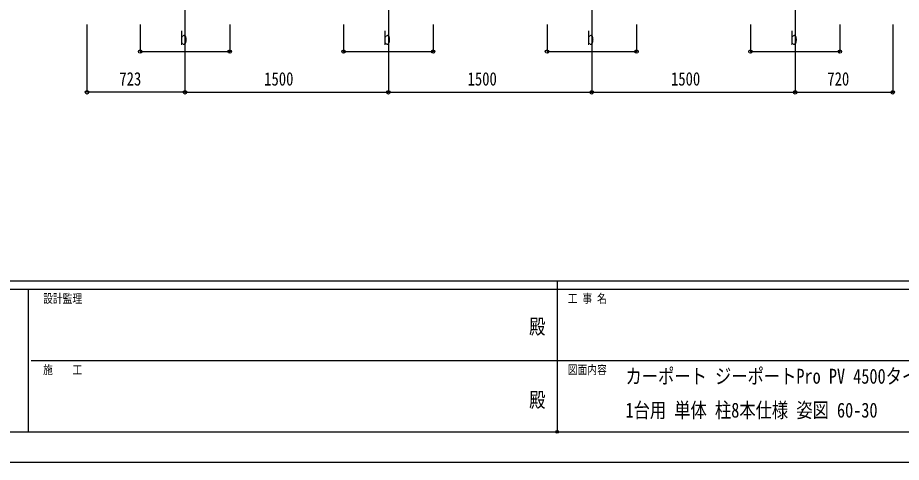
# Model space of a CAD drawing. Units: millimetres, scale not verified. Extents: x -12615 to 12615, y -8910 to 8910.
# Drawn here: x -3993 to 2524, y -8910 to -5632 of the extents above; entities that cross this region are included whole.
import ezdxf
from ezdxf.enums import TextEntityAlignment as Align

# ---------------------------------------------------------------- set-up
doc = ezdxf.new("R2010")
doc.units = ezdxf.units.MM
doc.header["$LTSCALE"] = 40
doc.header["$PDMODE"] = 32
doc.header["$PDSIZE"] = 20
for name, color, linetype in [('0-2_USER1', 3, 'Continuous'), ('0-3_YKK_12', 2, 'Continuous'), ('0-6_YKK_D', 6, 'Continuous'), ('0-7_YKK_ZWAK', 7, 'Continuous')]:
    doc.layers.add(name, color=color, linetype=linetype)
doc.styles.add('ＭＳ ゴシック', font='')
doc.styles.get('ＭＳ ゴシック').set_extended_font_data('MS Gothic')

msp = doc.modelspace()

# ---------------------------------------------------------------- linework, layer by layer
at = {"layer": '0-3_YKK_12'}
for p, q in [((-2759.22, -5332.18), (-2759.22, -5832.18)), ((-1259.22, -5332.18), (-1259.22, -5832.18)), ((240.78, -5332.18), (240.78, -5832.18)), ((1740.78, -5332.18), (1740.78, -5832.18))]:
    msp.add_line(p, q, dxfattribs=at)
at = {"layer": '0-6_YKK_D'}
for p, q in [((-3481.82, -5682.18), (-3481.82, -6183.18)), ((-3089.22, -5682.18), (-3089.22, -5883.18)), ((-2429.22, -5682.18), (-2429.22, -5883.18)), ((-1589.22, -5682.18), (-1589.22, -5883.18)), ((-929.22, -5682.18), (-929.22, -5883.18)), ((-89.22, -5682.18), (-89.22, -5883.18)), ((570.78, -5682.18), (570.78, -5883.18)), ((1410.78, -5682.18), (1410.78, -5883.18)), ((2070.78, -5682.18), (2070.78, -5883.18)), ((2460.29, -5682.18), (2460.29, -6183.18)), ((-2759.22, -5833.18), (-2759.22, -6183.18)), ((-2759.22, -5833.18), (-2759.22, -6183.18)), ((-1259.22, -5833.18), (-1259.22, -6183.18)), ((-1259.22, -5833.18), (-1259.22, -6183.18)), ((240.78, -5833.18), (240.78, -6183.18)), ((240.78, -5833.18), (240.78, -6183.18)), ((1740.78, -5833.18), (1740.78, -6183.18)), ((1740.78, -5833.18), (1740.78, -6183.18)), ((-3089.22, -5882.18), (-2429.22, -5882.18)), ((-1589.22, -5882.18), (-929.22, -5882.18)), ((-89.22, -5882.18), (570.78, -5882.18)), ((1410.78, -5882.18), (2070.78, -5882.18)), ((-2759.22, -6182.18), (-3481.82, -6182.18)), ((-2759.22, -6182.18), (-1259.22, -6182.18)), ((-1259.22, -6182.18), (240.78, -6182.18)), ((240.78, -6182.18), (1740.78, -6182.18)), ((1740.78, -6182.18), (2460.29, -6182.18))]:
    msp.add_line(p, q, dxfattribs=at)
for centre in [(-3089.22, -5882.18), (-2429.22, -5882.18), (-1589.22, -5882.18), (-929.22, -5882.18), (-89.22, -5882.18), (570.78, -5882.18), (1410.78, -5882.18), (2070.78, -5882.18), (-3481.82, -6182.18), (-2759.22, -6182.18), (-2759.22, -6182.18), (-1259.22, -6182.18), (-1259.22, -6182.18), (240.78, -6182.18), (240.78, -6182.18), (1740.78, -6182.18), (1740.78, -6182.18), (2460.29, -6182.18)]:
    msp.add_circle(centre, 12.75, dxfattribs=at)
at = {"layer": '0-7_YKK_ZWAK'}
for p, q in [((11685.06, -7575), (-11714.94, -7575)), ((-14.94, -7575), (-14.94, -8685)), ((-3914.94, -7635), (-11714.94, -7635)), ((-3914.94, -7635), (-3914.94, -8685)), ((-14.94, -7635), (-3914.94, -7635)), ((3885.06, -7635), (-14.94, -7635)), ((-3892.44, -8160), (-14.94, -8160)), ((-14.94, -8160), (3885.06, -8160)), ((-11714.94, -8685), (-3914.94, -8685)), ((-3914.94, -8685), (-14.94, -8685)), ((-14.94, -8685), (3885.06, -8685))]:
    msp.add_line(p, q, dxfattribs=at)
msp.add_lwpolyline([(-12615, -8910), (12615, -8910), (12615, 8910), (-12615, 8910)], close=True, dxfattribs=at)
msp.add_point((-14.94, -8685), dxfattribs=at)

# ---------------------------------------------------------------- texts
at = {"layer": '0-2_USER1', "style": 'ＭＳ ゴシック', "width": 0.8}
for s, p in [('カーポート ジーポートPro PV 4500タイプ\u3000', (489.47, -8363.23)), ('1台用 単体 柱8本仕様 姿図 60-30', (489.47, -8613.23))]:
    msp.add_text(s, height=110, dxfattribs=at).set_placement(p, align=Align.BOTTOM_LEFT)
at = {"layer": '0-6_YKK_D', "style": 'ＭＳ ゴシック', "width": 0.8}
for s, p in [('b', (-2795.22, -5862.18)), ('b', (-1295.22, -5862.18)), ('b', (204.78, -5862.18)), ('b', (1704.78, -5862.18)), ('723', (-3242.92, -6162.18)), ('1500', (-2174.82, -6162.18)), ('1500', (-674.82, -6162.18)), ('1500', (825.18, -6162.18)), ('720', (1978.14, -6162.18))]:
    msp.add_text(s, height=98.97, dxfattribs=at).set_placement(p, align=Align.BOTTOM_LEFT)
at = {"layer": '0-7_YKK_ZWAK', "style": 'ＭＳ ゴシック', "width": 0.8}
for s, height, p in [('設計監理', 65.98, (-3804.94, -7755)), ('工 事 名', 65.98, (63.81, -7755)), ('殿', 110, (-221, -7997.5)), ('施\u3000\u3000工', 65.98, (-3804.94, -8280)), ('図面内容', 65.98, (63.81, -8280)), ('殿', 110, (-221, -8537.5))]:
    msp.add_text(s, height=height, dxfattribs=at).set_placement(p, align=Align.BOTTOM_LEFT)

doc.saveas('drawing.dxf')
